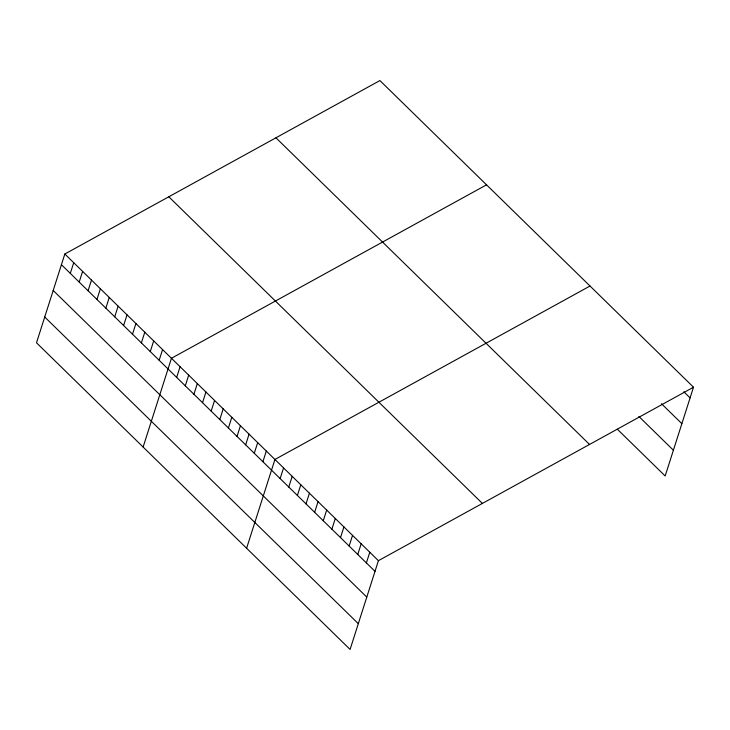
<?xml version="1.0" encoding="UTF-8"?>
<svg xmlns="http://www.w3.org/2000/svg" width="730" height="730" viewBox="0 0 730 730"><rect width="100%" height="100%" fill="white"/><g stroke="black" fill="none" stroke-linecap="round" stroke-linejoin="round"><path stroke-width="1.09" d="M64.833 254.013L36.5 342.781L350.09 649.435L378.414 560.667L693.5 387.219L379.91 80.565L64.833 254.013L378.414 560.667M70.308 273.385L73.712 262.7M79.196 282.072L82.599 271.396M88.075 290.759L91.487 280.083M96.962 299.446L100.366 288.77M105.85 308.133L109.254 297.457M114.729 316.82L118.141 306.144M123.616 325.516L127.029 314.831M132.504 334.203L135.908 323.518M141.383 342.89L144.796 332.214M150.27 351.577L153.683 340.901M159.158 360.264L162.562 349.588M143.117 447.043L171.45 358.275L486.536 184.827M176.669 377.392L180.073 366.706M185.292 385.823L188.696 375.138M193.915 394.255L197.319 383.579M202.538 402.686L205.942 392.01M211.162 411.118L214.565 400.441M219.785 419.549L223.188 408.873M228.408 427.981L231.811 417.304M237.031 436.421L240.435 425.736M245.654 444.853L249.058 434.168M254.277 453.284L257.69 442.608M262.9 461.716L266.313 451.04M246.603 548.239L274.936 459.471L590.013 286.023M280.147 478.579L283.559 467.903M288.77 487.019L292.183 476.334M297.393 495.451L300.806 484.766M306.016 503.883L309.429 493.206M314.639 512.314L318.052 501.638M323.262 520.745L326.675 510.069M331.894 529.177L335.298 518.501M340.518 537.608L343.921 526.932M349.141 546.049L352.544 535.364M357.764 554.481L361.168 543.795M366.387 562.912L369.791 552.236M693.5 387.219L665.167 475.987L617.352 429.222M683.818 391.764L690.087 397.896M661.48 403.736L681.866 423.665M638.896 416.483L673.398 450.218M275.94 137.806L589.521 444.451M168.803 196.781L482.393 503.426M61.42 264.698L375.01 571.344M53.199 290.467L366.788 597.113M44.722 317.012L358.311 623.666"/></g></svg>
